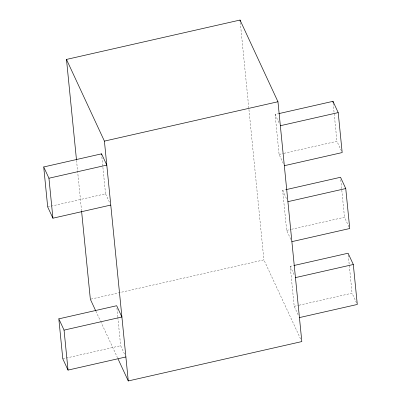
<?xml version="1.0" encoding="UTF-8"?>
<svg xmlns="http://www.w3.org/2000/svg" width="401" height="401" viewBox="0 0 401 401"><rect width="100%" height="100%" fill="white"/><g stroke="black" fill="none" stroke-linecap="round" stroke-linejoin="round"><path stroke-width="0.3" stroke-dasharray="2 1.5" d="M283.276 163.443L279.096 154.43L275.116 114.455L278.164 113.769M47.689 206.931L105.538 193.803L109.724 202.821M279.096 154.43L283.357 153.463M283.963 153.322L336.945 141.302L341.391 150.881M290.835 239.392L286.65 230.375L282.675 190.405L285.718 189.713M286.65 230.375L290.91 229.407M291.522 229.272L344.499 217.252L348.945 226.831M90.957 299.121L263.903 259.883L300.77 339.306M298.128 314.775L294.204 306.324L290.229 266.349L293.271 265.657M62.802 358.825L120.651 345.697L124.836 354.715M294.204 306.324L298.469 305.356M299.076 305.216L352.058 293.196L356.504 302.775M275.116 114.455L279.302 123.473M282.675 190.405L286.595 198.856M290.229 266.349L294.154 274.8M95.879 311.171L100.355 320.815M100.621 321.381L117.473 357.692M333.151 103.177L336.945 141.302M340.77 179.738L341.747 189.578M341.807 190.194L344.499 217.252M348.263 255.071L352.058 293.196M240.289 22.541L263.903 259.883M101.869 156.906L105.538 193.803M116.922 308.189L117.779 316.795M117.839 317.412L120.651 345.697M76.526 160.345L81.548 210.801"/><path stroke-width="0.6" d="M76.466 159.718L66.486 59.428L240.039 20.05L277.963 101.744L301.823 341.572L128.27 380.95L117.999 358.825M66.486 59.428L104.41 141.117L277.963 101.744M43.714 166.961L101.563 153.834L106.796 165.102L48.942 178.229L43.714 166.961L47.689 206.931L52.922 218.199L110.771 205.071M278.77 113.628L332.97 101.333L338.198 112.601L342.173 152.57L284.324 165.698M280.349 125.724L338.198 112.601M286.329 189.573L340.524 177.277L345.752 188.545L349.732 228.52L291.878 241.643M287.903 201.673L345.752 188.545M58.827 318.85L116.676 305.727L121.904 316.996L64.055 330.118L58.827 318.85L62.802 358.825L68.03 370.093L125.884 356.965M293.883 265.522L348.078 253.226L353.311 264.495L357.286 304.464L299.437 317.592M295.462 277.617L353.311 264.495M95.613 310.605L90.35 299.256L81.609 211.422M332.97 101.333L333.091 102.561M240.039 20.05L240.164 21.298M104.41 141.117L128.27 380.95M101.563 153.834L101.689 155.062M48.942 178.229L52.922 218.199M64.055 330.118L68.03 370.093"/></g></svg>
